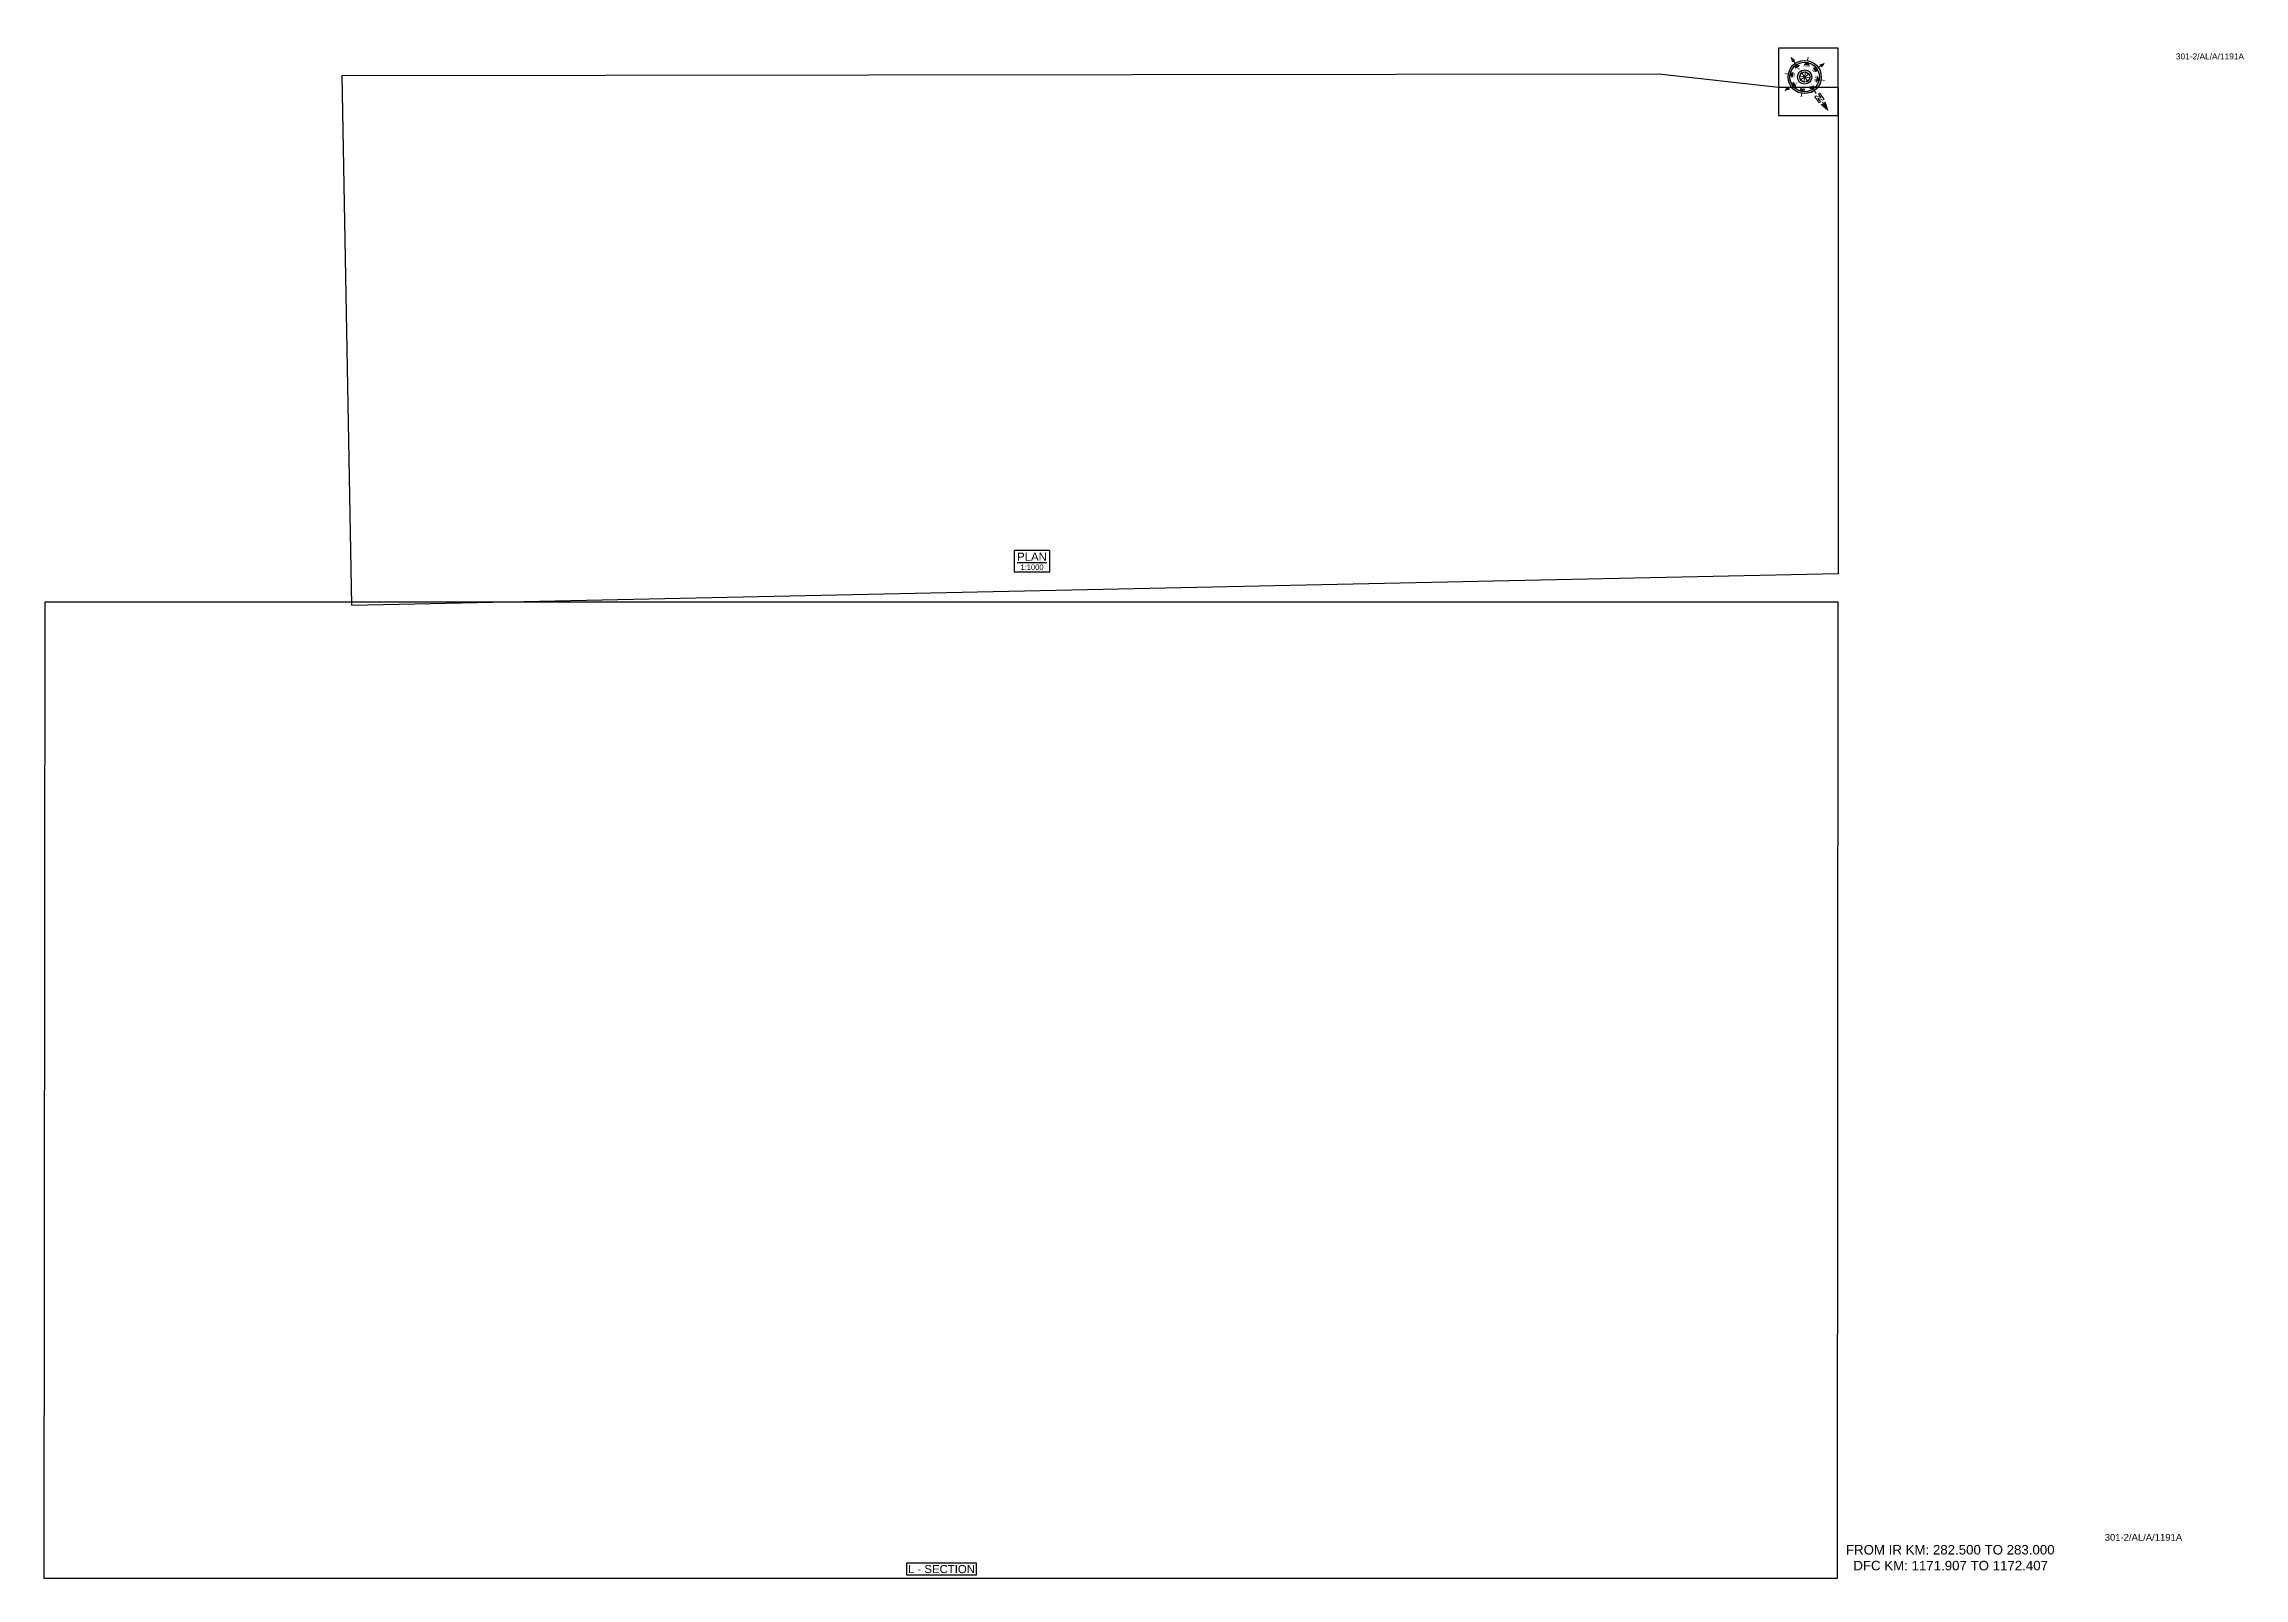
# Paper-space layout '1191A' of a CAD drawing. Header units: metres, sheet in millimetres. Extents: x 15 to 826, y 15 to 581.
import ezdxf
from ezdxf.enums import TextEntityAlignment as Align

# ---------------------------------------------------------------- set-up
doc = ezdxf.new("R2010")
doc.units = ezdxf.units.M
doc.header["$MEASUREMENT"] = 0
doc.layers.get('Defpoints').update_dxf_attribs({"color": 5})
doc.layers.add('title', color=7, linetype='Continuous')
doc.styles.get("Standard").update_dxf_attribs({"font": 'arial.ttf'})
doc.styles.add('Style-Arial', font='arial.ttf')

# ---------------------------------------------------------------- blocks, each defined once
blk = doc.blocks.new('N')
for points in [[(0, 8.41), (-0.49, 6.68), (0, 6.93)], [(0.49, 6.68), (0, 6.93), (0, 8.41)], [(-4.93, 0), (-4.07, 0.25), (-4.19, 0)], [(-4.07, -0.25), (-4.19, 0), (-4.93, 0)], [(-3.08, 0), (-2.59, 0.49), (-2.59, -0.49)], [(-2.18, 2.18), (-1.48, 2.18), (-2.18, 1.48)], [(0, 3.08), (0.49, 2.59), (-0.49, 2.59)], [(2.18, 2.18), (2.18, 1.48), (1.48, 2.18)], [(3.08, 0), (2.59, -0.49), (2.59, 0.49)], [(4.07, 0.25), (4.19, 0), (4.93, 0)], [(4.93, 0), (4.07, -0.25), (4.19, 0)], [(-2.18, -2.18), (-2.18, -1.48), (-1.48, -2.18)], [(0, -3.08), (-0.49, -2.59), (0.49, -2.59)], [(0, -4.93), (-0.25, -4.07), (0, -4.19)], [(0.25, -4.07), (0, -4.19), (0, -4.93)], [(2.18, -2.18), (1.48, -2.18), (2.18, -1.48)]]:
    blk.add_hatch(color=7).paths.add_polyline_path(points, flags=0)
h = blk.add_hatch(color=7)
h.paths.add_polyline_path([(0, -3.08), (0, -3.46, 1), (0, 3.46), (0, 3.08, -1)])
h.paths.add_polyline_path([(0, 1.05), (0, 1.48, 1), (0, -1.48), (0, -1.05, -1)])
at = {"color": 7, "linetype": 'ByBlock', "lineweight": 13}
for p, q in [((-0.61, 4.57), (-0.61, 6.12)), ((-0.61, 6.12), (-0.3, 6.12)), ((-0.3, 6.12), (0.32, 5.19)), ((0.32, 4.57), (-0.3, 5.5)), ((-0.3, 5.5), (-0.3, 4.57)), ((0.32, 5.19), (0.32, 6.12)), ((0.32, 6.12), (0.64, 6.12)), ((0.64, 6.12), (0.64, 4.57))]:
    blk.add_line(p, q, dxfattribs=at)
at = {"color": 7, "lineweight": 13}
for p, q in [((0, 6.41), (0, 7.28)), ((-3.46, 0), (-4.19, 0)), ((-2.45, 2.45), (-2.97, 2.97)), ((1.05, 0), (-1.05, 0)), ((-1.05, 0), (1.05, 0)), ((-0.74, 0.74), (0.74, -0.74)), ((0.74, 0.74), (-0.74, -0.74)), ((0.74, -0.74), (-0.74, 0.74)), ((-0.74, -0.74), (0.74, 0.74)), ((0, 3.46), (0, 4.19)), ((0, 3.46), (0, 3.08)), ((0, 1.05), (0, 1.48)), ((0, 1.05), (0, -1.05)), ((0, -1.05), (0, 1.05)), ((2.45, 2.45), (2.97, 2.97)), ((3.46, 0), (4.19, 0)), ((-2.45, -2.45), (-2.97, -2.97)), ((0, -1.05), (0, -1.48)), ((0, -3.46), (0, -3.08)), ((0, -3.46), (0, -4.19)), ((2.45, -2.45), (2.97, -2.97))]:
    blk.add_line(p, q, dxfattribs=at)
for points in [[(0, 8.41), (-0.49, 6.68), (0, 6.93), (0, 6.93)], [(0.49, 6.68), (0, 6.93), (0, 8.41), (0, 8.41)], [(-4.93, 0), (-4.07, 0.25), (-4.19, 0), (-4.19, 0)], [(-4.07, -0.25), (-4.19, 0), (-4.93, 0), (-4.93, 0)], [(-3.08, 0), (-2.59, 0.49), (-2.59, -0.49), (-2.59, -0.49)], [(-2.18, 2.18), (-1.48, 2.18), (-2.18, 1.48), (-2.18, 1.48)], [(0, 3.08), (0.49, 2.59), (-0.49, 2.59), (-0.49, 2.59)], [(2.18, 2.18), (2.18, 1.48), (1.48, 2.18), (1.48, 2.18)], [(3.08, 0), (2.59, -0.49), (2.59, 0.49), (2.59, 0.49)], [(4.07, 0.25), (4.19, 0), (4.93, 0), (4.93, 0)], [(4.93, 0), (4.07, -0.25), (4.19, 0), (4.19, 0)], [(-2.18, -2.18), (-2.18, -1.48), (-1.48, -2.18), (-1.48, -2.18)], [(0, -3.08), (-0.49, -2.59), (0.49, -2.59), (0.49, -2.59)], [(0, -4.93), (-0.25, -4.07), (0, -4.19), (0, -4.19)], [(0.25, -4.07), (0, -4.19), (0, -4.93), (0, -4.93)], [(2.18, -2.18), (1.48, -2.18), (2.18, -1.48), (2.18, -1.48)]]:
    blk.add_lwpolyline(points, close=True, dxfattribs=at)
at = {"color": 7, "linetype": 'ByBlock', "lineweight": 13}
for points in [[(-0.3, 4.57), (-0.61, 4.57)], [(0.32, 4.57), (0.64, 4.57)]]:
    blk.add_lwpolyline(points, dxfattribs=at)
at = {"color": 7}
for radius in [3.46, 3.08, 1.48, 1.05]:
    blk.add_circle((0, 0), radius, dxfattribs=at)
for s, rotation, p in [('W', 90, (-2.1, 0)), ('NW', 45, (-1.48, 1.48)), ('NE', 315, (1.48, 1.48)), ('E', 270, (1.97, 0)), ('SW', 135, (-1.48, -1.48)), ('SE', 225, (1.48, -1.48))]:
    blk.add_text(s, height=0.6, rotation=rotation, dxfattribs=at).set_placement(p, align=Align.CENTER)
for s, p in [('N', (0, 2.1)), ('S', (0, -2.47))]:
    blk.add_text(s, height=0.6, dxfattribs=at).set_placement(p, align=Align.CENTER)

psp = doc.layouts.new('1191A')

# ---------------------------------------------------------------- linework, layer by layer
psp.add_lwpolyline([(332.72, 16), (332.72, 20.6), (358.25, 20.6), (358.25, 16)], close=True)
at = {"layer": 'Defpoints'}
psp.add_lwpolyline([(14.75, 15), (675.75, 15), (676.01, 374.79), (15.01, 374.79)], close=True, dxfattribs=at)
at = {"layer": 'title', "color": 7, "linetype": 'Continuous', "lineweight": -3}
psp.add_lwpolyline([(372.46, 393.98), (385.35, 393.98), (385.35, 385.83), (372.46, 385.83)], close=True, dxfattribs=at)

# ---------------------------------------------------------------- texts
at = {"style": 'Style-Arial'}
for height, p in [(2.2, (800.41, 574.88)), (2.5, (774.19, 28.76))]:
    psp.add_text('301-2/AL/A/1191A', height=height, dxfattribs=at).set_placement(p)
at = {"insert": (678.83, 27.17), "char_height": 3.5, "attachment_point": 1, "style": 'Style-Arial'}
psp.add_mtext_dynamic_manual_height_columns('FROM IR KM: 282.500 TO 283.000 \\P{\\C1;  DFC KM: 1171.907 TO 1172.407}', width=95.7966, gutter_width=17.5, heights=[0], dxfattribs=at)
at = {"layer": 'title', "color": 7, "linetype": 'Continuous', "lineweight": -3, "style": 'Style-Arial'}
for s, height, p in [('%%UPLAN', 3, (378.85, 391.54)), ('1:1000', 2, (378.85, 387.67))]:
    psp.add_text(s, height=height, dxfattribs=at).set_placement(p, align=Align.MIDDLE)
at = {"layer": 'title', "style": 'Style-Arial'}
psp.add_text('L - SECTION', height=3, rotation=0.00006, dxfattribs=at).set_placement((345.5, 18.3), align=Align.MIDDLE_CENTER)

# ---------------------------------------------------------------- viewports
at = {"layer": 'Defpoints'}
vp = psp.add_viewport(center=(345.38, 194.89), size=(661.26, 359.7878), view_center_point=(9204.88, -12059.41), view_height=359.7878, dxfattribs=at)
vp.dxf.flags = 0x10000  # cut along an outline
vp.dxf.clipping_boundary_handle = psp.add_lwpolyline([(14.75, 15), (675.75, 15), (676.01, 374.79), (15.01, 374.79)], format="xyb", close=True, dxfattribs={"invisible": 1}).dxf.handle

# ---------------------------------------------------------------- wipeouts: each hides what was drawn before it
psp.add_wipeout([(653.96, 579), (676, 579), (676, 554.19), (653.96, 554.19)])

# ---------------------------------------------------------------- next in the draw order: linework, layer by layer
psp.add_lwpolyline([(676, 579), (653.96, 579), (653.96, 554.19), (676, 554.19)], close=True)

# ---------------------------------------------------------------- next in the draw order: block references
at = {"xscale": 1.771541522973351, "yscale": 1.771541522973351, "zscale": 1.771541522973351, "rotation": 215.1222936235771}
psp.add_blockref('N', (663.62, 568.39), dxfattribs=at)

# ---------------------------------------------------------------- next in the draw order: wipeouts: each hides what was drawn before it
psp.add_wipeout([(653.96, 579), (676, 579), (676, 554.19), (653.96, 554.19)])

# ---------------------------------------------------------------- next in the draw order: linework, layer by layer
psp.add_lwpolyline([(676, 579), (653.96, 579), (653.96, 554.19), (676, 554.19)], close=True)
at = {"layer": 'Defpoints'}
psp.add_lwpolyline([(124.67, 568.97), (609.83, 569.62), (653.96, 564.65), (676, 564.65), (676.01, 385.24), (128.25, 373.49)], close=True, dxfattribs=at)

# ---------------------------------------------------------------- next in the draw order: block references
at = {"xscale": 1.771541522973351, "yscale": 1.771541522973351, "zscale": 1.771541522973351, "rotation": 215.1222936235771}
psp.add_blockref('N', (663.62, 568.39), dxfattribs=at)

# ---------------------------------------------------------------- next in the draw order: viewports
at = {"layer": 'Defpoints', "view_twist_angle": 215.12229362}
vp = psp.add_viewport(center=(400.34, 471.55), size=(551.34, 196.1325), view_center_point=(1399829.5, -3135050.08), view_height=196.1327, status=3, dxfattribs=at)
vp.dxf.flags = 0x10000  # cut along an outline
vp.dxf.clipping_boundary_handle = psp.add_lwpolyline([(124.67, 568.97), (609.83, 569.62), (653.96, 564.65), (676, 564.65), (676.01, 385.24), (128.25, 373.49)], format="xyb", close=True, dxfattribs={"invisible": 1}).dxf.handle

doc.saveas('drawing.dxf')
